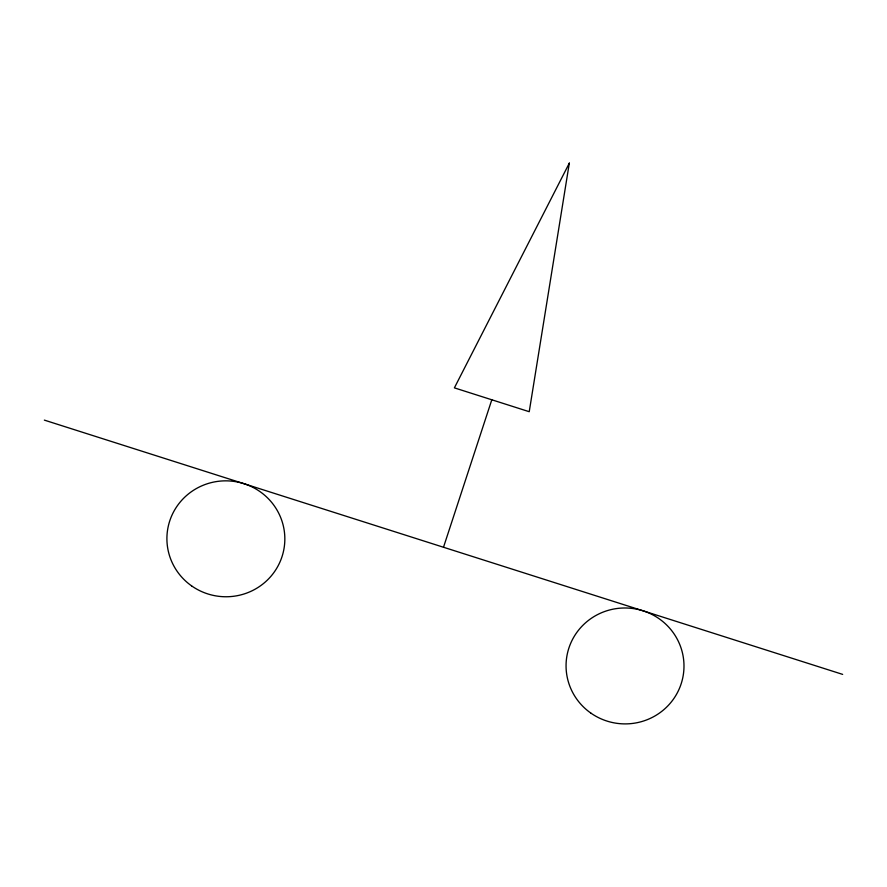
<?xml version="1.0" encoding="UTF-8"?>
<svg xmlns="http://www.w3.org/2000/svg" width="887" height="887" viewBox="0 0 887 887"><rect width="100%" height="100%" fill="white"/><g stroke="black" fill="none" stroke-linecap="round" stroke-linejoin="round"><path stroke-width="1.33" d="M443.5 547.257L491.808 399.782M44.35 420.116L842.65 674.386M569.321 163.13L529.229 411.701L454.388 387.863L569.321 163.13M191.581 585.863A58.963 57.943 4 0 0 284.561 544.563A58.963 57.943 4 0 0 201.471 485.987A58.963 57.943 4 0 0 191.581 585.863M590.731 713.004A58.963 57.943 4 0 0 683.711 671.692A58.963 57.943 4 0 0 600.621 613.128A58.963 57.943 4 0 0 590.731 713.004"/></g></svg>
